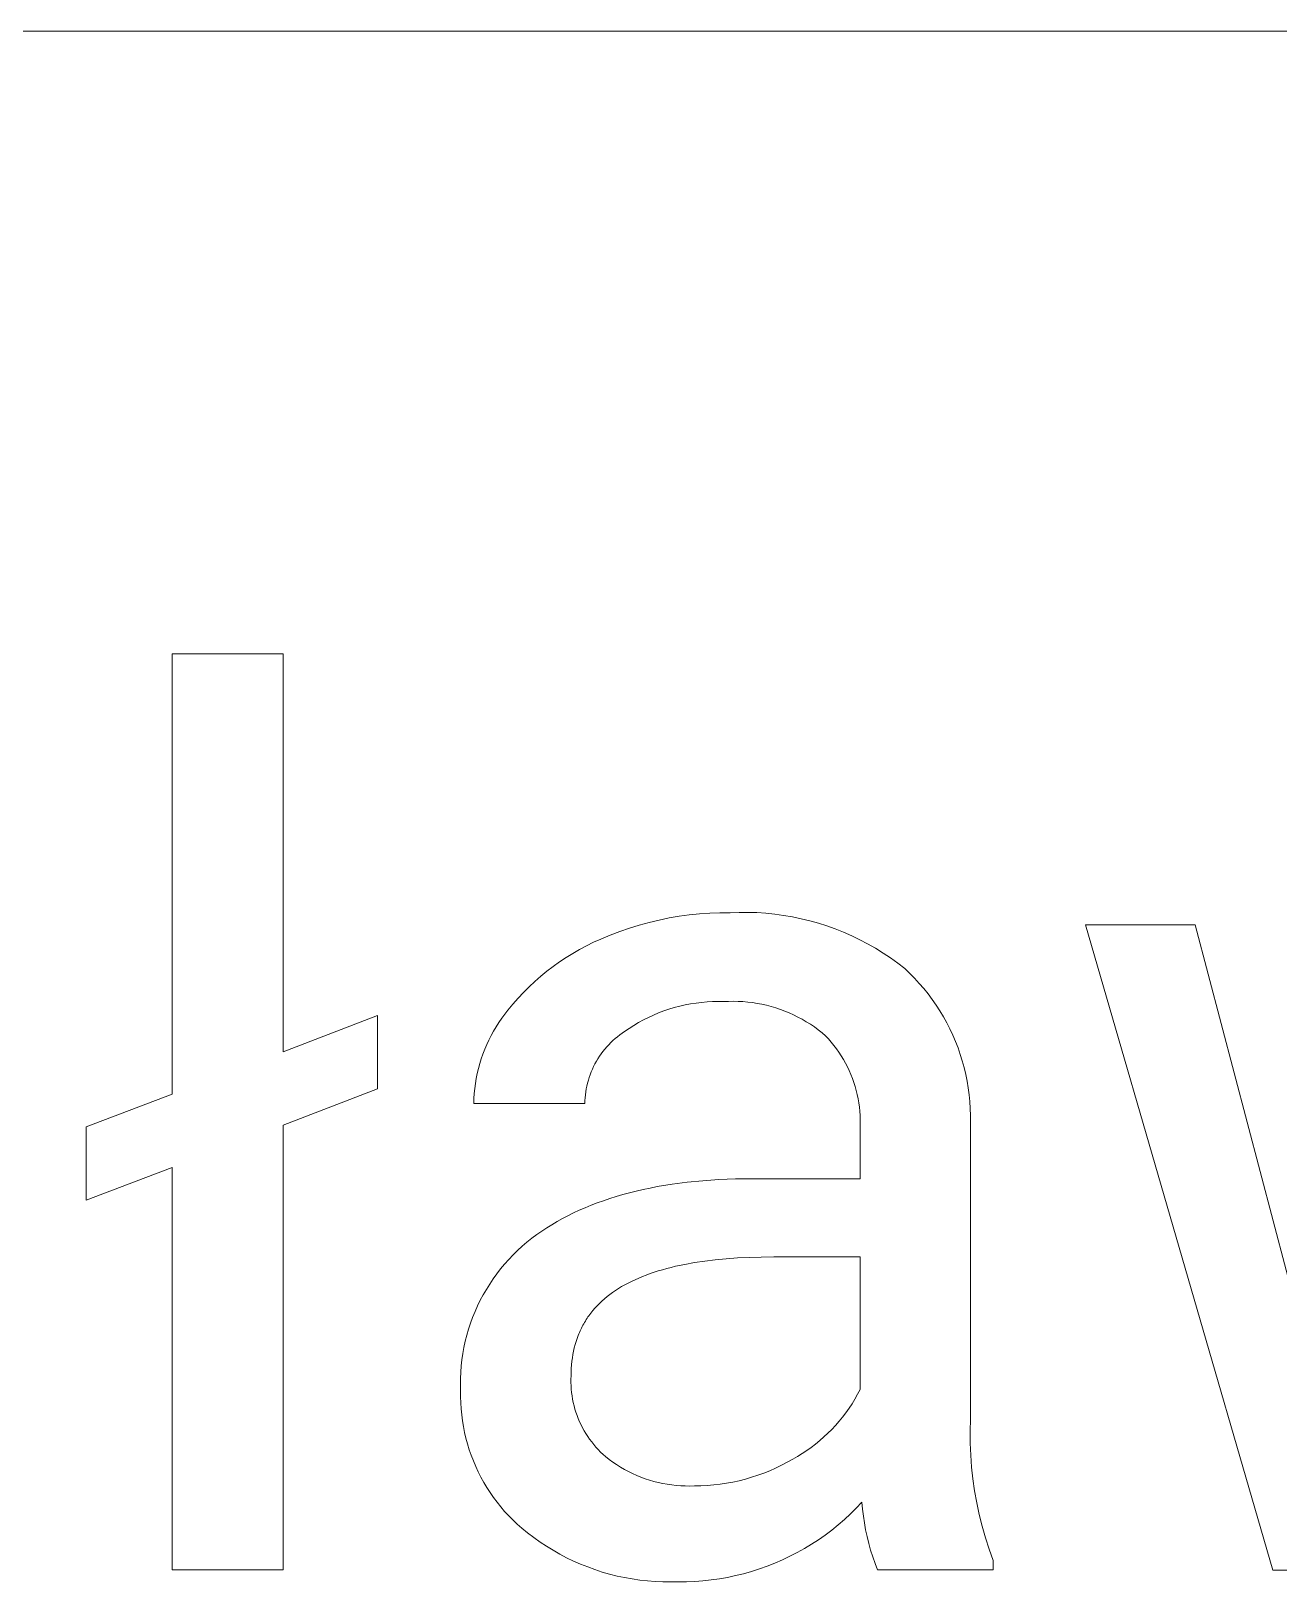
# Model space of a CAD drawing. Header units: millimetres. Extents: x 1287 to 5317, y -239 to 2577.
# Drawn here: x 4364.4 to 4419.3, y 143.2 to 211.4 of the extents above; entities that cross this region are included whole.
import ezdxf

# ---------------------------------------------------------------- set-up
doc = ezdxf.new("R2010")
doc.units = ezdxf.units.MM
doc.header["$MEASUREMENT"] = 0
doc.layers.add('Domyślny', color=7, linetype='Continuous', true_color=0x000000)

msp = doc.modelspace()

# ---------------------------------------------------------------- linework, layer by layer
at = {"layer": 'Domyślny', "color": 18, "lineweight": 15, "true_color": 0x000000}
for p, q in [((5313.204, 211.411), (3793.967, 211.411)), ((4370.608, 164.685), (4370.608, 184.037)), ((4370.608, 184.037), (4375.48, 184.037)), ((4375.48, 184.037), (4375.48, 166.55)), ((4392.451, 172.429), (4392.894, 172.504)), ((4392.894, 172.504), (4393.34, 172.564)), ((4393.34, 172.564), (4393.788, 172.61)), ((4393.788, 172.61), (4394.237, 172.64)), ((4394.237, 172.64), (4394.687, 172.657)), ((4394.687, 172.657), (4395.137, 172.658)), ((4395.137, 172.658), (4395.529, 172.673)), ((4395.529, 172.673), (4395.921, 172.675)), ((4395.921, 172.675), (4396.314, 172.663)), ((4396.314, 172.663), (4396.705, 172.637)), ((4396.705, 172.637), (4397.096, 172.597)), ((4397.096, 172.597), (4397.485, 172.544)), ((4397.485, 172.544), (4397.872, 172.478)), ((4397.872, 172.478), (4398.256, 172.398)), ((4389.861, 171.678), (4390.282, 171.838)), ((4390.282, 171.838), (4390.707, 171.985)), ((4390.707, 171.985), (4391.138, 172.117)), ((4391.138, 172.117), (4391.572, 172.235)), ((4391.572, 172.235), (4392.01, 172.339)), ((4392.01, 172.339), (4392.451, 172.429)), ((4398.256, 172.398), (4398.637, 172.305)), ((4398.637, 172.305), (4399.015, 172.198)), ((4399.015, 172.198), (4399.389, 172.079)), ((4399.389, 172.079), (4399.758, 171.946)), ((4399.758, 171.946), (4400.123, 171.801)), ((4400.123, 171.801), (4400.482, 171.643)), ((4418.996, 143.771), (4410.756, 172.129)), ((4410.756, 172.129), (4415.587, 172.129)), ((4415.587, 172.129), (4421.17, 150.898)), ((4388.515, 171.046), (4388.82, 171.209)), ((4388.82, 171.209), (4389.131, 171.361)), ((4389.131, 171.361), (4389.446, 171.504)), ((4389.446, 171.504), (4389.861, 171.678)), ((4400.482, 171.643), (4400.836, 171.472)), ((4400.836, 171.472), (4401.183, 171.29)), ((4401.183, 171.29), (4401.524, 171.095)), ((4387.351, 170.297), (4387.633, 170.499)), ((4387.633, 170.499), (4387.921, 170.691)), ((4387.921, 170.691), (4388.215, 170.873)), ((4388.215, 170.873), (4388.515, 171.046)), ((4401.524, 171.095), (4401.858, 170.889)), ((4401.858, 170.889), (4402.184, 170.671)), ((4402.184, 170.671), (4402.503, 170.442)), ((4402.503, 170.442), (4402.813, 170.202)), ((4386.548, 169.639), (4386.809, 169.867)), ((4386.809, 169.867), (4387.076, 170.087)), ((4387.076, 170.087), (4387.351, 170.297)), ((4402.813, 170.202), (4403.034, 169.994)), ((4403.034, 169.994), (4403.246, 169.779)), ((4403.246, 169.779), (4403.452, 169.556)), ((4385.814, 168.905), (4386.051, 169.157)), ((4386.051, 169.157), (4386.296, 169.402)), ((4386.296, 169.402), (4386.548, 169.639)), ((4403.452, 169.556), (4403.65, 169.327)), ((4403.65, 169.327), (4403.839, 169.091)), ((4403.839, 169.091), (4404.021, 168.849)), ((4385.229, 168.202), (4385.367, 168.377)), ((4385.367, 168.377), (4385.586, 168.644)), ((4385.586, 168.644), (4385.814, 168.905)), ((4392.448, 168.422), (4392.217, 168.344)), ((4392.682, 168.493), (4392.448, 168.422)), ((4392.918, 168.555), (4392.682, 168.493)), ((4393.156, 168.609), (4392.918, 168.555)), ((4393.396, 168.655), (4393.156, 168.609)), ((4393.637, 168.692), (4393.396, 168.655)), ((4393.879, 168.721), (4393.637, 168.692)), ((4394.123, 168.742), (4393.879, 168.721)), ((4394.367, 168.754), (4394.123, 168.742)), ((4394.611, 168.757), (4394.367, 168.754)), ((4394.855, 168.753), (4394.611, 168.757)), ((4395.066, 168.763), (4394.855, 168.753)), ((4395.276, 168.767), (4395.066, 168.763)), ((4395.487, 168.763), (4395.276, 168.767)), ((4395.698, 168.752), (4395.487, 168.763)), ((4395.908, 168.735), (4395.698, 168.752)), ((4396.117, 168.709), (4395.908, 168.735)), ((4396.326, 168.677), (4396.117, 168.709)), ((4396.533, 168.638), (4396.326, 168.677)), ((4396.739, 168.592), (4396.533, 168.638)), ((4396.943, 168.538), (4396.739, 168.592)), ((4397.145, 168.478), (4396.943, 168.538)), ((4397.345, 168.411), (4397.145, 168.478)), ((4397.543, 168.337), (4397.345, 168.411)), ((4404.021, 168.849), (4404.194, 168.601)), ((4404.194, 168.601), (4404.359, 168.347)), ((4375.48, 166.55), (4379.627, 168.147)), ((4379.627, 168.147), (4379.627, 164.926)), ((4384.851, 167.651), (4384.971, 167.838)), ((4384.971, 167.838), (4385.097, 168.022)), ((4385.097, 168.022), (4385.229, 168.202)), ((4390.899, 167.708), (4390.694, 167.576)), ((4391.109, 167.833), (4390.899, 167.708)), ((4391.323, 167.951), (4391.109, 167.833)), ((4391.541, 168.06), (4391.323, 167.951)), ((4391.763, 168.163), (4391.541, 168.06)), ((4391.988, 168.257), (4391.763, 168.163)), ((4392.217, 168.344), (4391.988, 168.257)), ((4397.737, 168.257), (4397.543, 168.337)), ((4397.93, 168.17), (4397.737, 168.257)), ((4398.119, 168.076), (4397.93, 168.17)), ((4398.304, 167.976), (4398.119, 168.076)), ((4398.486, 167.87), (4398.304, 167.976)), ((4398.665, 167.758), (4398.486, 167.87)), ((4398.839, 167.639), (4398.665, 167.758)), ((4404.359, 168.347), (4404.515, 168.087)), ((4404.515, 168.087), (4404.662, 167.822)), ((4404.662, 167.822), (4404.799, 167.553)), ((4384.437, 166.863), (4384.531, 167.065)), ((4384.531, 167.065), (4384.631, 167.263)), ((4384.631, 167.263), (4384.738, 167.459)), ((4384.738, 167.459), (4384.851, 167.651)), ((4389.982, 167.039), (4389.888, 166.949)), ((4390.078, 167.126), (4389.982, 167.039)), ((4390.178, 167.209), (4390.078, 167.126)), ((4390.281, 167.288), (4390.178, 167.209)), ((4390.386, 167.365), (4390.281, 167.288)), ((4390.493, 167.437), (4390.386, 167.365)), ((4390.694, 167.576), (4390.493, 167.437)), ((4399.01, 167.515), (4398.839, 167.639)), ((4399.176, 167.385), (4399.01, 167.515)), ((4399.337, 167.249), (4399.176, 167.385)), ((4399.463, 167.113), (4399.337, 167.249)), ((4399.584, 166.973), (4399.463, 167.113)), ((4404.799, 167.553), (4404.928, 167.278)), ((4404.928, 167.278), (4405.047, 167)), ((4384.197, 166.239), (4384.27, 166.45)), ((4384.27, 166.45), (4384.35, 166.657)), ((4384.35, 166.657), (4384.437, 166.863)), ((4389.393, 166.349), (4389.323, 166.24)), ((4389.467, 166.456), (4389.393, 166.349)), ((4389.544, 166.56), (4389.467, 166.456)), ((4389.625, 166.662), (4389.544, 166.56)), ((4389.709, 166.761), (4389.625, 166.662)), ((4389.797, 166.856), (4389.709, 166.761)), ((4389.888, 166.949), (4389.797, 166.856)), ((4399.701, 166.829), (4399.584, 166.973)), ((4399.812, 166.681), (4399.701, 166.829)), ((4399.919, 166.529), (4399.812, 166.681)), ((4400.02, 166.374), (4399.919, 166.529)), ((4400.116, 166.215), (4400.02, 166.374)), ((4405.047, 167), (4405.156, 166.718)), ((4405.156, 166.718), (4405.256, 166.432)), ((4405.256, 166.432), (4405.346, 166.143)), ((4384.02, 165.595), (4384.072, 165.812)), ((4384.072, 165.812), (4384.131, 166.026)), ((4384.131, 166.026), (4384.197, 166.239)), ((4389.029, 165.662), (4388.983, 165.541)), ((4389.08, 165.781), (4389.029, 165.662)), ((4389.135, 165.899), (4389.08, 165.781)), ((4389.194, 166.015), (4389.135, 165.899)), ((4389.256, 166.129), (4389.194, 166.015)), ((4389.323, 166.24), (4389.256, 166.129)), ((4400.206, 166.053), (4400.116, 166.215)), ((4400.291, 165.889), (4400.206, 166.053)), ((4400.371, 165.721), (4400.291, 165.889)), ((4400.444, 165.551), (4400.371, 165.721)), ((4405.346, 166.143), (4405.426, 165.851)), ((4405.426, 165.851), (4405.496, 165.556)), ((4383.909, 164.936), (4383.939, 165.157)), ((4383.939, 165.157), (4383.976, 165.377)), ((4383.976, 165.377), (4384.02, 165.595)), ((4388.837, 165.043), (4388.812, 164.915)), ((4388.867, 165.169), (4388.837, 165.043)), ((4388.902, 165.294), (4388.867, 165.169)), ((4388.94, 165.418), (4388.902, 165.294)), ((4388.983, 165.541), (4388.94, 165.418)), ((4400.512, 165.379), (4400.444, 165.551)), ((4400.574, 165.204), (4400.512, 165.379)), ((4400.63, 165.027), (4400.574, 165.204)), ((4400.68, 164.849), (4400.63, 165.027)), ((4405.496, 165.556), (4405.555, 165.259)), ((4405.555, 165.259), (4405.605, 164.961)), ((4366.823, 163.249), (4370.608, 164.685)), ((4379.627, 164.926), (4375.48, 163.329)), ((4383.864, 164.27), (4383.871, 164.493)), ((4383.871, 164.493), (4383.886, 164.715)), ((4383.886, 164.715), (4383.909, 164.936)), ((4388.752, 164.4), (4388.749, 164.27)), ((4388.761, 164.529), (4388.752, 164.4)), ((4388.773, 164.659), (4388.761, 164.529)), ((4388.79, 164.787), (4388.773, 164.659)), ((4388.812, 164.915), (4388.79, 164.787)), ((4400.724, 164.669), (4400.68, 164.849)), ((4400.762, 164.487), (4400.724, 164.669)), ((4400.794, 164.305), (4400.762, 164.487)), ((4400.82, 164.121), (4400.794, 164.305)), ((4405.605, 164.961), (4405.644, 164.66)), ((4405.644, 164.66), (4405.673, 164.359)), ((4405.673, 164.359), (4405.692, 164.057)), ((4388.749, 164.27), (4383.864, 164.27)), ((4400.839, 163.937), (4400.82, 164.121)), ((4400.852, 163.752), (4400.839, 163.937)), ((4400.859, 163.567), (4400.852, 163.752)), ((4405.692, 164.057), (4405.701, 163.754)), ((4405.701, 163.754), (4405.699, 163.451)), ((4366.823, 160.028), (4366.823, 163.249)), ((4375.48, 163.329), (4375.48, 143.775)), ((4400.854, 163.196), (4400.86, 163.382)), ((4400.854, 160.969), (4400.854, 163.196)), ((4400.86, 163.382), (4400.859, 163.567)), ((4405.699, 163.451), (4405.699, 150.407)), ((4370.608, 161.464), (4366.823, 160.028)), ((4370.608, 143.775), (4370.608, 161.464)), ((4393.249, 160.813), (4393.937, 160.881)), ((4393.937, 160.881), (4394.647, 160.93)), ((4394.647, 160.93), (4395.378, 160.959)), ((4395.378, 160.959), (4396.13, 160.969)), ((4396.13, 160.969), (4400.854, 160.969)), ((4390.124, 160.186), (4390.412, 160.27)), ((4390.412, 160.27), (4390.706, 160.35)), ((4390.706, 160.35), (4391.006, 160.424)), ((4391.006, 160.424), (4391.31, 160.494)), ((4391.31, 160.494), (4391.62, 160.559)), ((4391.62, 160.559), (4391.935, 160.62)), ((4391.935, 160.62), (4392.581, 160.726)), ((4392.581, 160.726), (4393.249, 160.813)), ((4388.252, 159.464), (4388.503, 159.581)), ((4388.503, 159.581), (4388.76, 159.694)), ((4388.76, 159.694), (4389.022, 159.802)), ((4389.022, 159.802), (4389.29, 159.905)), ((4389.29, 159.905), (4389.562, 160.003)), ((4389.562, 160.003), (4389.84, 160.097)), ((4389.84, 160.097), (4390.124, 160.186)), ((4387.075, 158.808), (4387.3, 158.948)), ((4387.3, 158.948), (4387.53, 159.084)), ((4387.53, 159.084), (4387.765, 159.216)), ((4387.765, 159.216), (4388.006, 159.342)), ((4388.006, 159.342), (4388.252, 159.464)), ((4385.996, 158.001), (4386.205, 158.179)), ((4386.205, 158.179), (4386.42, 158.349)), ((4386.42, 158.349), (4386.642, 158.513)), ((4386.642, 158.513), (4386.856, 158.663)), ((4386.856, 158.663), (4387.075, 158.808)), ((4385.406, 157.425), (4385.596, 157.623)), ((4385.596, 157.623), (4385.792, 157.815)), ((4385.792, 157.815), (4385.996, 158.001)), ((4395.459, 157.487), (4394.962, 157.451)), ((4395.974, 157.512), (4395.459, 157.487)), ((4396.506, 157.528), (4395.974, 157.512)), ((4397.056, 157.533), (4396.506, 157.528)), ((4400.854, 157.533), (4397.056, 157.533)), ((4400.854, 151.708), (4400.854, 157.533)), ((4384.717, 156.569), (4384.878, 156.792)), ((4384.878, 156.792), (4385.047, 157.009)), ((4385.047, 157.009), (4385.222, 157.22)), ((4385.222, 157.22), (4385.406, 157.425)), ((4391.618, 156.798), (4391.446, 156.735)), ((4391.794, 156.858), (4391.618, 156.798)), ((4391.974, 156.915), (4391.794, 156.858)), ((4392.159, 156.97), (4391.974, 156.915)), ((4392.349, 157.022), (4392.159, 156.97)), ((4392.542, 157.072), (4392.349, 157.022)), ((4392.74, 157.119), (4392.542, 157.072)), ((4393.15, 157.206), (4392.74, 157.119)), ((4393.577, 157.283), (4393.15, 157.206)), ((4394.021, 157.349), (4393.577, 157.283)), ((4394.483, 157.405), (4394.021, 157.349)), ((4394.962, 157.451), (4394.483, 157.405)), ((4384.281, 155.869), (4384.418, 156.107)), ((4384.418, 156.107), (4384.564, 156.341)), ((4384.564, 156.341), (4384.717, 156.569)), ((4390.229, 156.143), (4390.096, 156.058)), ((4390.366, 156.226), (4390.229, 156.143)), ((4390.507, 156.306), (4390.366, 156.226)), ((4390.653, 156.384), (4390.507, 156.306)), ((4390.803, 156.459), (4390.653, 156.384)), ((4390.957, 156.532), (4390.803, 156.459)), ((4391.116, 156.602), (4390.957, 156.532)), ((4391.279, 156.67), (4391.116, 156.602)), ((4391.446, 156.735), (4391.279, 156.67)), ((4384.031, 155.379), (4384.152, 155.626)), ((4384.152, 155.626), (4384.281, 155.869)), ((4389.393, 155.492), (4389.291, 155.388)), ((4389.499, 155.592), (4389.393, 155.492)), ((4389.61, 155.691), (4389.499, 155.592)), ((4389.725, 155.786), (4389.61, 155.691)), ((4389.845, 155.879), (4389.725, 155.786)), ((4389.968, 155.97), (4389.845, 155.879)), ((4390.096, 156.058), (4389.968, 155.97)), ((4383.721, 154.616), (4383.816, 154.874)), ((4383.816, 154.874), (4383.919, 155.128)), ((4383.919, 155.128), (4384.031, 155.379)), ((4388.808, 154.775), (4388.771, 154.715)), ((4388.847, 154.834), (4388.808, 154.775)), ((4388.886, 154.892), (4388.847, 154.834)), ((4388.927, 154.95), (4388.886, 154.892)), ((4388.968, 155.007), (4388.927, 154.95)), ((4389.011, 155.063), (4388.968, 155.007)), ((4389.055, 155.119), (4389.011, 155.063)), ((4389.1, 155.174), (4389.055, 155.119)), ((4389.194, 155.283), (4389.1, 155.174)), ((4389.291, 155.388), (4389.194, 155.283)), ((4383.491, 153.824), (4383.559, 154.09)), ((4383.559, 154.09), (4383.636, 154.354)), ((4383.636, 154.354), (4383.721, 154.616)), ((4388.456, 154.085), (4388.407, 153.951)), ((4388.483, 154.151), (4388.456, 154.085)), ((4388.511, 154.216), (4388.483, 154.151)), ((4388.539, 154.281), (4388.511, 154.216)), ((4388.569, 154.345), (4388.539, 154.281)), ((4388.6, 154.408), (4388.569, 154.345)), ((4388.632, 154.471), (4388.6, 154.408)), ((4388.665, 154.533), (4388.632, 154.471)), ((4388.699, 154.594), (4388.665, 154.533)), ((4388.734, 154.655), (4388.699, 154.594)), ((4388.771, 154.715), (4388.734, 154.655)), ((4383.384, 153.285), (4383.433, 153.555)), ((4383.433, 153.555), (4383.491, 153.824)), ((4388.251, 153.391), (4388.223, 153.244)), ((4388.283, 153.535), (4388.251, 153.391)), ((4388.32, 153.676), (4388.283, 153.535)), ((4388.361, 153.815), (4388.32, 153.676)), ((4388.407, 153.951), (4388.361, 153.815)), ((4383.293, 152.466), (4383.314, 152.74)), ((4383.314, 152.74), (4383.344, 153.013)), ((4383.344, 153.013), (4383.384, 153.285)), ((4388.164, 152.79), (4388.153, 152.633)), ((4388.179, 152.944), (4388.164, 152.79)), ((4388.199, 153.095), (4388.179, 152.944)), ((4388.223, 153.244), (4388.199, 153.095)), ((4383.279, 151.916), (4383.281, 152.191)), ((4383.281, 152.191), (4383.293, 152.466)), ((4388.139, 152.164), (4388.138, 152.016)), ((4388.138, 152.016), (4388.143, 151.867)), ((4388.145, 152.312), (4388.139, 152.164)), ((4388.147, 152.474), (4388.145, 152.312)), ((4388.153, 152.633), (4388.147, 152.474)), ((4383.286, 151.641), (4383.279, 151.916)), ((4383.285, 151.379), (4383.286, 151.641)), ((4383.292, 151.117), (4383.285, 151.379)), ((4388.143, 151.867), (4388.152, 151.719)), ((4388.152, 151.719), (4388.166, 151.572)), ((4388.166, 151.572), (4388.186, 151.425)), ((4388.186, 151.425), (4388.21, 151.278)), ((4400.623, 151.287), (4400.742, 151.496)), ((4400.742, 151.496), (4400.854, 151.708)), ((4383.308, 150.855), (4383.292, 151.117)), ((4383.333, 150.594), (4383.308, 150.855)), ((4388.21, 151.278), (4388.24, 151.133)), ((4388.24, 151.133), (4388.274, 150.989)), ((4388.274, 150.989), (4388.313, 150.846)), ((4388.313, 150.846), (4388.357, 150.704)), ((4388.357, 150.704), (4388.406, 150.564)), ((4400.08, 150.494), (4400.225, 150.685)), ((4400.225, 150.685), (4400.365, 150.881)), ((4400.365, 150.881), (4400.497, 151.082)), ((4400.497, 151.082), (4400.623, 151.287)), ((4383.367, 150.334), (4383.333, 150.594)), ((4383.409, 150.076), (4383.367, 150.334)), ((4383.461, 149.819), (4383.409, 150.076)), ((4388.406, 150.564), (4388.459, 150.426)), ((4388.459, 150.426), (4388.517, 150.289)), ((4388.517, 150.289), (4388.58, 150.155)), ((4388.58, 150.155), (4388.648, 150.022)), ((4388.648, 150.022), (4388.719, 149.893)), ((4399.605, 149.952), (4399.769, 150.127)), ((4399.769, 150.127), (4399.927, 150.308)), ((4399.927, 150.308), (4400.08, 150.494)), ((4405.699, 150.407), (4405.686, 149.879)), ((4383.521, 149.563), (4383.461, 149.819)), ((4383.59, 149.31), (4383.521, 149.563)), ((4383.667, 149.06), (4383.59, 149.31)), ((4388.719, 149.893), (4388.795, 149.765)), ((4388.795, 149.765), (4388.876, 149.641)), ((4388.876, 149.641), (4388.96, 149.519)), ((4388.96, 149.519), (4389.049, 149.4)), ((4389.049, 149.4), (4389.142, 149.284)), ((4389.142, 149.284), (4389.238, 149.172)), ((4398.699, 149.163), (4398.891, 149.309)), ((4398.891, 149.309), (4399.077, 149.46)), ((4399.077, 149.46), (4399.259, 149.618)), ((4399.259, 149.618), (4399.434, 149.782)), ((4399.434, 149.782), (4399.605, 149.952)), ((4405.686, 149.879), (4405.691, 149.351)), ((4405.691, 149.351), (4405.714, 148.823)), ((4383.753, 148.812), (4383.667, 149.06)), ((4383.848, 148.568), (4383.753, 148.812)), ((4389.238, 149.172), (4389.339, 149.062)), ((4389.339, 149.062), (4389.443, 148.957)), ((4389.443, 148.957), (4389.55, 148.854)), ((4389.55, 148.854), (4389.661, 148.756)), ((4389.661, 148.756), (4389.819, 148.633)), ((4389.819, 148.633), (4389.981, 148.515)), ((4397.642, 148.508), (4397.888, 148.648)), ((4397.888, 148.648), (4398.097, 148.767)), ((4398.097, 148.767), (4398.302, 148.892)), ((4398.302, 148.892), (4398.503, 149.024)), ((4398.503, 149.024), (4398.699, 149.163)), ((4405.714, 148.823), (4405.755, 148.296)), ((4383.95, 148.326), (4383.848, 148.568)), ((4384.061, 148.089), (4383.95, 148.326)), ((4384.18, 147.855), (4384.061, 148.089)), ((4389.981, 148.515), (4390.147, 148.403)), ((4390.147, 148.403), (4390.316, 148.296)), ((4390.316, 148.296), (4390.489, 148.196)), ((4390.489, 148.196), (4390.666, 148.102)), ((4390.666, 148.102), (4390.846, 148.013)), ((4390.846, 148.013), (4391.028, 147.931)), ((4391.028, 147.931), (4391.213, 147.856)), ((4396.079, 147.846), (4396.348, 147.934)), ((4396.348, 147.934), (4396.614, 148.031)), ((4396.614, 148.031), (4396.877, 148.137)), ((4396.877, 148.137), (4397.136, 148.252)), ((4397.136, 148.252), (4397.391, 148.376)), ((4397.391, 148.376), (4397.642, 148.508)), ((4405.755, 148.296), (4405.813, 147.772)), ((4384.306, 147.625), (4384.18, 147.855)), ((4384.441, 147.4), (4384.306, 147.625)), ((4384.583, 147.18), (4384.441, 147.4)), ((4391.213, 147.856), (4391.401, 147.786)), ((4391.401, 147.786), (4391.591, 147.724)), ((4391.591, 147.724), (4391.783, 147.668)), ((4391.783, 147.668), (4391.977, 147.618)), ((4391.977, 147.618), (4392.173, 147.575)), ((4392.173, 147.575), (4392.37, 147.539)), ((4392.37, 147.539), (4392.568, 147.51)), ((4392.568, 147.51), (4392.767, 147.488)), ((4392.767, 147.488), (4392.966, 147.472)), ((4392.966, 147.472), (4393.166, 147.464)), ((4393.166, 147.464), (4393.366, 147.462)), ((4393.366, 147.462), (4393.567, 147.467)), ((4393.567, 147.467), (4393.85, 147.472)), ((4393.85, 147.472), (4394.133, 147.486)), ((4394.133, 147.486), (4394.415, 147.509)), ((4394.415, 147.509), (4394.697, 147.542)), ((4394.697, 147.542), (4394.977, 147.584)), ((4394.977, 147.584), (4395.256, 147.635)), ((4395.256, 147.635), (4395.532, 147.696)), ((4395.532, 147.696), (4395.807, 147.766)), ((4395.807, 147.766), (4396.079, 147.846)), ((4405.813, 147.772), (4405.888, 147.249)), ((4405.888, 147.249), (4405.982, 146.729)), ((4384.732, 146.964), (4384.583, 147.18)), ((4384.889, 146.754), (4384.732, 146.964)), ((4385.053, 146.549), (4384.889, 146.754)), ((4400.934, 146.756), (4400.685, 146.493)), ((4400.96, 146.45), (4400.934, 146.756)), ((4405.982, 146.729), (4406.092, 146.213)), ((4385.223, 146.35), (4385.053, 146.549)), ((4385.401, 146.157), (4385.223, 146.35)), ((4385.584, 145.97), (4385.401, 146.157)), ((4385.774, 145.789), (4385.584, 145.97)), ((4400.16, 145.992), (4399.885, 145.755)), ((4400.427, 146.238), (4400.16, 145.992)), ((4400.685, 146.493), (4400.427, 146.238)), ((4400.995, 146.145), (4400.96, 146.45)), ((4401.04, 145.842), (4400.995, 146.145)), ((4406.092, 146.213), (4406.22, 145.7)), ((4385.971, 145.615), (4385.774, 145.789)), ((4386.233, 145.401), (4385.971, 145.615)), ((4386.502, 145.196), (4386.233, 145.401)), ((4386.778, 145), (4386.502, 145.196)), ((4399.313, 145.31), (4399.015, 145.102)), ((4399.603, 145.528), (4399.313, 145.31)), ((4399.885, 145.755), (4399.603, 145.528)), ((4401.095, 145.54), (4401.04, 145.842)), ((4401.159, 145.239), (4401.095, 145.54)), ((4401.232, 144.941), (4401.159, 145.239)), ((4406.22, 145.7), (4406.365, 145.192)), ((4387.061, 144.814), (4386.778, 145)), ((4387.35, 144.637), (4387.061, 144.814)), ((4387.644, 144.47), (4387.35, 144.637)), ((4398.084, 144.539), (4397.762, 144.373)), ((4398.401, 144.716), (4398.084, 144.539)), ((4398.711, 144.904), (4398.401, 144.716)), ((4399.015, 145.102), (4398.711, 144.904)), ((4401.315, 144.646), (4401.232, 144.941)), ((4401.407, 144.353), (4401.315, 144.646)), ((4406.365, 145.192), (4406.527, 144.69)), ((4406.527, 144.69), (4406.705, 144.193)), ((4387.944, 144.313), (4387.644, 144.47)), ((4388.249, 144.166), (4387.944, 144.313)), ((4388.559, 144.03), (4388.249, 144.166)), ((4388.873, 143.904), (4388.559, 144.03)), ((4389.191, 143.789), (4388.873, 143.904)), ((4396.764, 143.94), (4396.422, 143.818)), ((4397.101, 144.073), (4396.764, 143.94)), ((4397.434, 144.217), (4397.101, 144.073)), ((4397.762, 144.373), (4397.434, 144.217)), ((4401.509, 144.063), (4401.407, 144.353)), ((4401.619, 143.777), (4401.509, 144.063)), ((4406.705, 144.193), (4406.705, 143.777)), ((4375.48, 143.775), (4370.608, 143.775)), ((4389.513, 143.684), (4389.191, 143.789)), ((4389.839, 143.591), (4389.513, 143.684)), ((4390.167, 143.508), (4389.839, 143.591)), ((4390.498, 143.437), (4390.167, 143.508)), ((4390.831, 143.377), (4390.498, 143.437)), ((4391.166, 143.328), (4390.831, 143.377)), ((4391.503, 143.29), (4391.166, 143.328)), ((4391.84, 143.264), (4391.503, 143.29)), ((4392.178, 143.249), (4391.84, 143.264)), ((4392.517, 143.245), (4392.178, 143.249)), ((4392.855, 143.253), (4392.517, 143.245)), ((4393.218, 143.256), (4392.855, 143.253)), ((4393.581, 143.27), (4393.218, 143.256)), ((4393.942, 143.296), (4393.581, 143.27)), ((4394.303, 143.335), (4393.942, 143.296)), ((4394.662, 143.386), (4394.303, 143.335)), ((4395.02, 143.449), (4394.662, 143.386)), ((4395.375, 143.523), (4395.02, 143.449)), ((4395.727, 143.61), (4395.375, 143.523)), ((4396.076, 143.708), (4395.727, 143.61)), ((4396.422, 143.818), (4396.076, 143.708)), ((4406.705, 143.777), (4401.619, 143.777)), ((4422.928, 143.771), (4418.996, 143.771))]:
    msp.add_line(p, q, dxfattribs=at)

doc.saveas('drawing.dxf')
